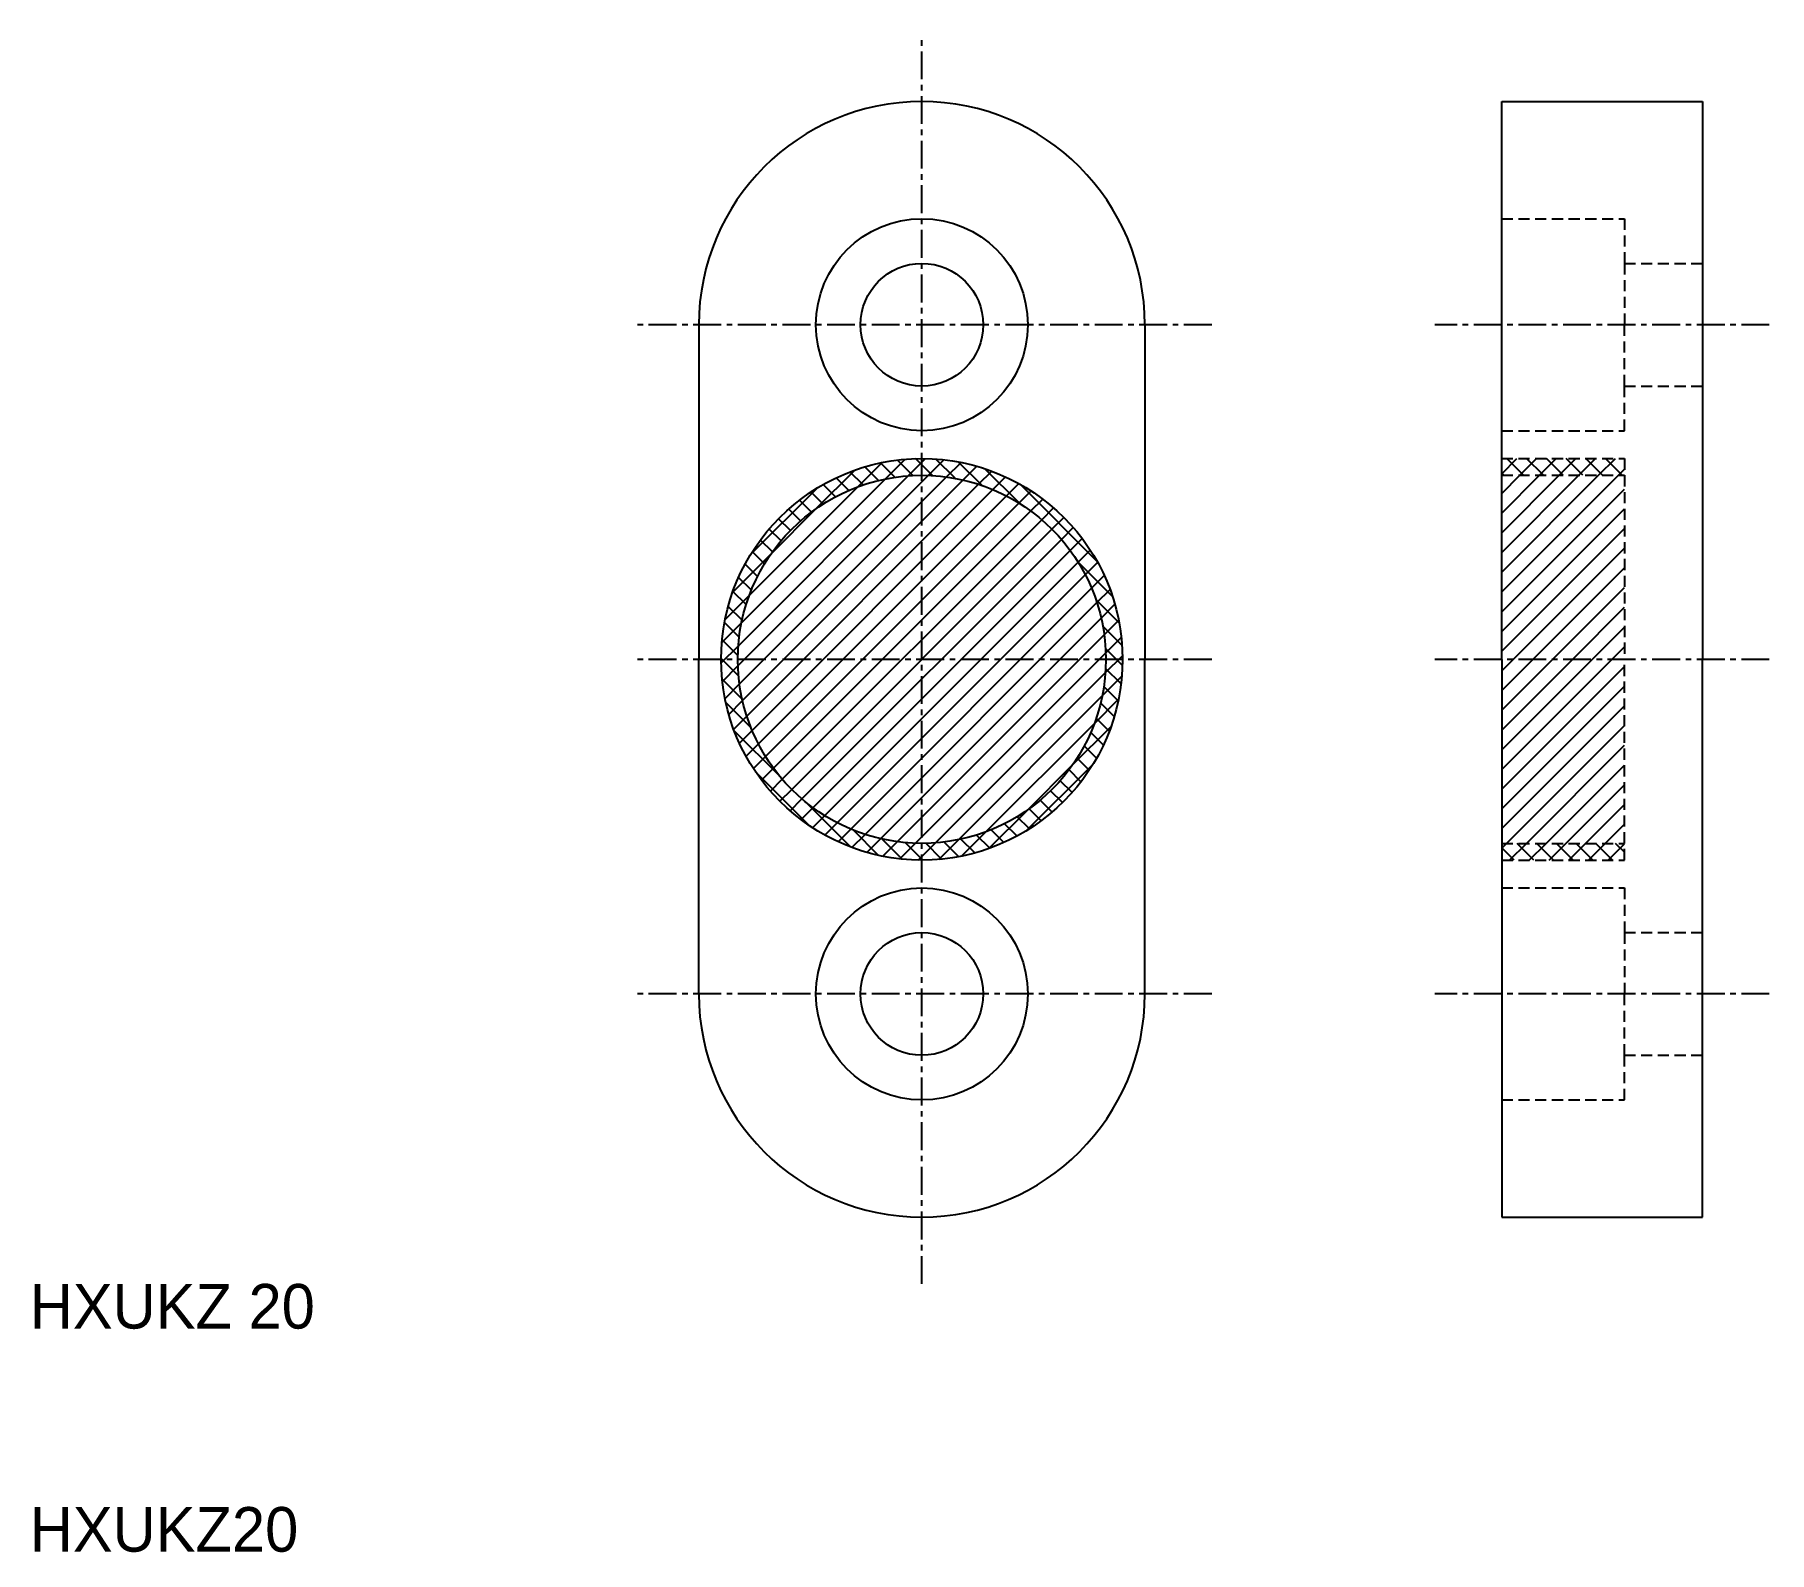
# Model space of a CAD drawing. Extents: x 10.2 to 88, y 10 to 78.
import ezdxf

# ---------------------------------------------------------------- set-up
doc = ezdxf.new("R2010")
doc.units = 0
doc.linetypes.add('CENTER', pattern=[2, 1.25, -0.25, 0.25, -0.25])
doc.linetypes.add('DASHED', pattern=[0.75, 0.5, -0.25])
doc.layers.get('0').update_dxf_attribs({"linetype": 'CONTINUOUS'})
doc.layers.add('CENTER', color=1, linetype='CENTER')

# ---------------------------------------------------------------- blocks, each defined once
blk = doc.blocks.new('*X16')
at = {"color": 0, "linetype": 'CONTINUOUS'}
for p, q in [((76, 53.019), (81.231, 58.25)), ((76, 53.903), (80.347, 58.25)), ((76, 54.787), (79.463, 58.25)), ((76, 55.671), (78.579, 58.25)), ((76, 56.555), (77.695, 58.25)), ((76, 57.438), (76.812, 58.25)), ((76, 52.135), (81.5, 57.635)), ((76, 51.251), (81.5, 56.751)), ((76, 50.367), (81.5, 55.867)), ((76.517, 50), (81.5, 54.983)), ((77.4, 50), (81.5, 54.1)), ((78.284, 50), (81.5, 53.216)), ((79.168, 50), (81.5, 52.332)), ((80.052, 50), (81.5, 51.448)), ((80.936, 50), (81.5, 50.564)), ((76, 45.064), (80.936, 50)), ((76, 45.948), (80.052, 50)), ((76, 46.832), (79.168, 50)), ((76, 47.716), (78.284, 50)), ((76, 48.6), (77.4, 50)), ((76, 49.483), (76.517, 50)), ((76, 44.18), (81.5, 49.68)), ((76, 43.296), (81.5, 48.796)), ((76, 42.412), (81.5, 47.912)), ((76.221, 41.75), (81.5, 47.029)), ((77.105, 41.75), (81.5, 46.145)), ((77.989, 41.75), (81.5, 45.261)), ((78.873, 41.75), (81.5, 44.377)), ((79.757, 41.75), (81.5, 43.493)), ((80.641, 41.75), (81.5, 42.609))]:
    blk.add_line(p, q, dxfattribs=at)
blk = doc.blocks.new('*X17')
at = {"color": 0, "linetype": 'CONTINUOUS'}
for p, q in [((41.755, 49.71), (50.29, 58.245)), ((41.773, 50.612), (49.388, 58.227)), ((41.824, 48.895), (51.105, 58.176)), ((41.914, 51.637), (48.363, 58.086)), ((41.961, 48.148), (51.852, 58.039)), ((42.152, 47.455), (52.545, 57.848)), ((42.266, 52.873), (47.127, 57.734)), ((42.391, 46.811), (53.189, 57.609)), ((42.673, 46.208), (53.792, 57.327)), ((42.993, 45.645), (54.355, 57.007)), ((43.243, 54.734), (45.266, 56.757)), ((43.35, 45.118), (54.882, 56.65)), ((43.741, 44.625), (55.375, 56.259)), ((44.166, 44.166), (55.834, 55.834)), ((44.625, 43.741), (56.259, 55.375)), ((45.118, 43.35), (56.65, 54.882)), ((45.645, 42.993), (57.007, 54.355)), ((46.208, 42.673), (57.327, 53.792)), ((46.811, 42.391), (57.609, 53.189)), ((47.455, 42.152), (57.848, 52.545)), ((48.148, 41.961), (58.039, 51.852)), ((48.895, 41.824), (58.176, 51.105)), ((49.71, 41.755), (58.245, 50.29)), ((50.612, 41.773), (58.227, 49.388)), ((51.637, 41.914), (58.086, 48.363)), ((52.873, 42.266), (57.734, 47.127)), ((54.734, 43.243), (56.757, 45.266))]:
    blk.add_line(p, q, dxfattribs=at)
blk = doc.blocks.new('*X18')
at = {"color": 0, "linetype": 'CONTINUOUS'}
for p, q in [((45.266, 56.757), (46.992, 58.482)), ((47.364, 57.818), (46.778, 58.404)), ((47.127, 57.734), (48.215, 58.821)), ((48.05, 58.016), (47.438, 58.628)), ((48.789, 58.161), (48.143, 58.806)), ((48.363, 58.086), (49.246, 58.968)), ((49.594, 58.24), (48.901, 58.933)), ((49.388, 58.227), (50.16, 58.999)), ((50.482, 58.236), (49.722, 58.996)), ((50.29, 58.245), (50.99, 58.945)), ((51.487, 58.115), (50.623, 58.978)), ((51.105, 58.176), (51.756, 58.827)), ((52.684, 57.801), (51.635, 58.85)), ((51.852, 58.039), (52.468, 58.655)), ((52.545, 57.848), (53.134, 58.437)), ((54.375, 56.995), (52.824, 58.546)), ((42.323, 54.698), (45.302, 57.677)), ((46.129, 57.285), (45.576, 57.838)), ((46.726, 57.572), (46.159, 58.139)), ((53.189, 57.609), (53.758, 58.178)), ((53.792, 57.327), (54.346, 57.881)), ((57.848, 54.405), (54.405, 57.848)), ((45.048, 56.599), (44.513, 57.134)), ((45.57, 56.96), (45.028, 57.502)), ((54.355, 57.007), (54.898, 57.55)), ((54.882, 56.65), (55.418, 57.186)), ((55.375, 56.259), (55.907, 56.791)), ((44.106, 55.773), (43.576, 56.303)), ((44.56, 56.203), (44.029, 56.734)), ((55.834, 55.834), (56.364, 56.364)), ((43.299, 54.812), (42.762, 55.349)), ((43.686, 55.309), (43.153, 55.842)), ((56.259, 55.375), (56.791, 55.907)), ((56.65, 54.882), (57.186, 55.418)), ((41.518, 53.008), (43.243, 54.734)), ((42.947, 54.28), (42.402, 54.825)), ((57.007, 54.355), (57.55, 54.898)), ((42.356, 53.103), (41.784, 53.675)), ((42.632, 53.711), (42.076, 54.267)), ((58.546, 52.824), (56.995, 54.375)), ((57.327, 53.792), (57.881, 54.346)), ((57.609, 53.189), (58.178, 53.758)), ((42.123, 52.453), (41.531, 53.045)), ((57.848, 52.545), (58.437, 53.134)), ((41.179, 51.785), (42.266, 52.873)), ((41.938, 51.753), (41.319, 52.373)), ((58.85, 51.635), (57.801, 52.684)), ((58.039, 51.852), (58.655, 52.468)), ((41.032, 50.754), (41.914, 51.637)), ((41.81, 50.997), (41.153, 51.654)), ((58.978, 50.623), (58.115, 51.487)), ((58.176, 51.105), (58.827, 51.756)), ((41.001, 49.84), (41.773, 50.612)), ((41.752, 50.172), (41.043, 50.881)), ((58.245, 50.29), (58.945, 50.99)), ((41.784, 49.256), (41, 50.04)), ((58.227, 49.388), (58.999, 50.16)), ((58.996, 49.722), (58.236, 50.482)), ((41.947, 48.209), (41.044, 49.112)), ((41.055, 49.01), (41.755, 49.71)), ((58.086, 48.363), (58.968, 49.246)), ((58.933, 48.901), (58.24, 49.594)), ((41.173, 48.244), (41.824, 48.895)), ((58.806, 48.143), (58.161, 48.789)), ((42.343, 46.93), (41.211, 48.061)), ((41.345, 47.532), (41.961, 48.148)), ((41.563, 46.866), (42.152, 47.455)), ((57.734, 47.127), (58.821, 48.215)), ((58.628, 47.438), (58.016, 48.05)), ((43.625, 44.763), (41.588, 46.8)), ((41.822, 46.242), (42.391, 46.811)), ((56.757, 45.266), (58.482, 46.992)), ((58.139, 46.159), (57.572, 46.726)), ((58.404, 46.778), (57.818, 47.364)), ((42.119, 45.654), (42.673, 46.208)), ((57.838, 45.576), (57.285, 46.129)), ((42.45, 45.102), (42.993, 45.645)), ((42.814, 44.582), (43.35, 45.118)), ((54.698, 42.323), (57.677, 45.302)), ((57.502, 45.028), (56.96, 45.57)), ((44.963, 42.542), (42.542, 44.963)), ((43.209, 44.093), (43.741, 44.625)), ((56.734, 44.029), (56.203, 44.56)), ((57.134, 44.513), (56.599, 45.048)), ((43.636, 43.636), (44.166, 44.166)), ((44.093, 43.209), (44.625, 43.741)), ((46.8, 41.588), (44.763, 43.625)), ((55.842, 43.153), (55.309, 43.686)), ((56.303, 43.576), (55.773, 44.106)), ((44.582, 42.814), (45.118, 43.35)), ((45.102, 42.45), (45.645, 42.993)), ((53.008, 41.518), (54.734, 43.243)), ((54.825, 42.402), (54.28, 42.947)), ((55.349, 42.762), (54.812, 43.299)), ((45.654, 42.119), (46.208, 42.673)), ((46.242, 41.822), (46.811, 42.391)), ((46.866, 41.563), (47.455, 42.152)), ((48.061, 41.211), (46.93, 42.343)), ((51.785, 41.179), (52.873, 42.266)), ((53.045, 41.531), (52.453, 42.123)), ((53.675, 41.784), (53.103, 42.356)), ((54.267, 42.076), (53.711, 42.632)), ((47.532, 41.345), (48.148, 41.961)), ((49.112, 41.044), (48.209, 41.947)), ((48.244, 41.173), (48.895, 41.824)), ((49.01, 41.055), (49.71, 41.755)), ((50.04, 41), (49.256, 41.784)), ((49.84, 41.001), (50.612, 41.773)), ((50.881, 41.043), (50.172, 41.752)), ((50.754, 41.032), (51.637, 41.914)), ((51.654, 41.153), (50.997, 41.81)), ((52.373, 41.319), (51.753, 41.938))]:
    blk.add_line(p, q, dxfattribs=at)
blk = doc.blocks.new('*X19')
at = {"color": 0, "linetype": 'CONTINUOUS'}
for p, q in [((76, 58.322), (76.678, 59)), ((76.1, 58.25), (76, 58.35)), ((76.984, 58.25), (76.234, 59)), ((76.812, 58.25), (77.562, 59)), ((77.868, 58.25), (77.118, 59)), ((77.695, 58.25), (78.445, 59)), ((78.752, 58.25), (78.002, 59)), ((78.579, 58.25), (79.329, 59)), ((79.636, 58.25), (78.886, 59)), ((79.463, 58.25), (80.213, 59)), ((80.52, 58.25), (79.77, 59)), ((80.347, 58.25), (81.097, 59)), ((81.404, 58.25), (80.654, 59)), ((81.231, 58.25), (81.5, 58.519)), ((76, 41.529), (76.221, 41.75)), ((76.557, 41), (76, 41.557)), ((76.355, 41), (77.105, 41.75)), ((77.44, 41), (76.69, 41.75)), ((77.239, 41), (77.989, 41.75)), ((78.324, 41), (77.574, 41.75)), ((78.123, 41), (78.873, 41.75)), ((79.208, 41), (78.458, 41.75)), ((79.007, 41), (79.757, 41.75)), ((80.092, 41), (79.342, 41.75)), ((79.891, 41), (80.641, 41.75)), ((80.976, 41), (80.226, 41.75)), ((80.775, 41), (81.5, 41.725)), ((81.5, 41.36), (81.11, 41.75))]:
    blk.add_line(p, q, dxfattribs=at)

msp = doc.modelspace()

# ---------------------------------------------------------------- linework, layer by layer
at = {"color": 7, "linetype": 'CONTINUOUS'}
for p, q in [((76, 75), (85, 75)), ((76, 50), (76, 75)), ((85, 75), (85, 50)), ((40, 65), (40, 50)), ((60, 65), (60, 50)), ((40, 35), (40, 50)), ((60, 35), (60, 50)), ((76, 50), (76, 25)), ((85, 25), (85, 50)), ((76, 25), (85, 25))]:
    msp.add_line(p, q, dxfattribs=at)
at = {"color": 3, "linetype": 'DASHED'}
for p, q in [((76, 69.75), (81.5, 69.75)), ((81.5, 69.75), (81.5, 67.75)), ((81.5, 67.75), (81.5, 65)), ((81.5, 67.75), (85, 67.75)), ((81.5, 62.25), (81.5, 65)), ((81.5, 60.25), (81.5, 62.25)), ((81.5, 62.25), (85, 62.25)), ((76, 60.25), (81.5, 60.25)), ((76, 59), (81.5, 59)), ((81.5, 59), (81.5, 58.25)), ((76, 58.25), (81.5, 58.25)), ((81.5, 58.25), (81.5, 50)), ((81.5, 41.75), (81.5, 50)), ((76, 41.75), (81.5, 41.75)), ((81.5, 41), (81.5, 41.75)), ((76, 41), (81.5, 41)), ((76, 39.75), (81.5, 39.75)), ((81.5, 39.75), (81.5, 37.75)), ((81.5, 37.75), (85, 37.75)), ((81.5, 37.75), (81.5, 35)), ((81.5, 32.25), (81.5, 35)), ((81.5, 32.25), (85, 32.25)), ((81.5, 30.25), (81.5, 32.25)), ((76, 30.25), (81.5, 30.25))]:
    msp.add_line(p, q, dxfattribs=at)
at = {"color": 7, "linetype": 'CONTINUOUS'}
for centre, radius in [((50, 65), 4.75), ((50, 65), 2.75), ((50, 50), 9), ((50, 50), 8.25), ((50, 35), 4.75), ((50, 35), 2.75)]:
    msp.add_circle(centre, radius, dxfattribs=at)
for centre, start, end in [((50, 65), 0, 180), ((50, 35), 180, 0)]:
    msp.add_arc(centre, 10, start, end, dxfattribs=at)
at = {"layer": 'CENTER', "color": 1, "linetype": 'CENTER'}
for p, q in [((50, 22), (50, 78)), ((63, 65), (37, 65)), ((88, 65), (73, 65)), ((63, 50), (37, 50)), ((88, 50), (73, 50)), ((63, 35), (37, 35)), ((88, 35), (73, 35))]:
    msp.add_line(p, q, dxfattribs=at)

# ---------------------------------------------------------------- block references
at = {"color": 3, "linetype": 'CONTINUOUS'}
for name in ['*X18', '*X19', '*X17', '*X16']:
    msp.add_blockref(name, (0, 0), dxfattribs=at)

# ---------------------------------------------------------------- texts
at = {"color": 7, "linetype": 'CONTINUOUS'}
for s, p in [('HXUKZ 20', (10, 20)), ('HXUKZ20', (10, 10))]:
    msp.add_text(s, height=2, dxfattribs=at).set_placement(p)

doc.saveas('drawing.dxf')
